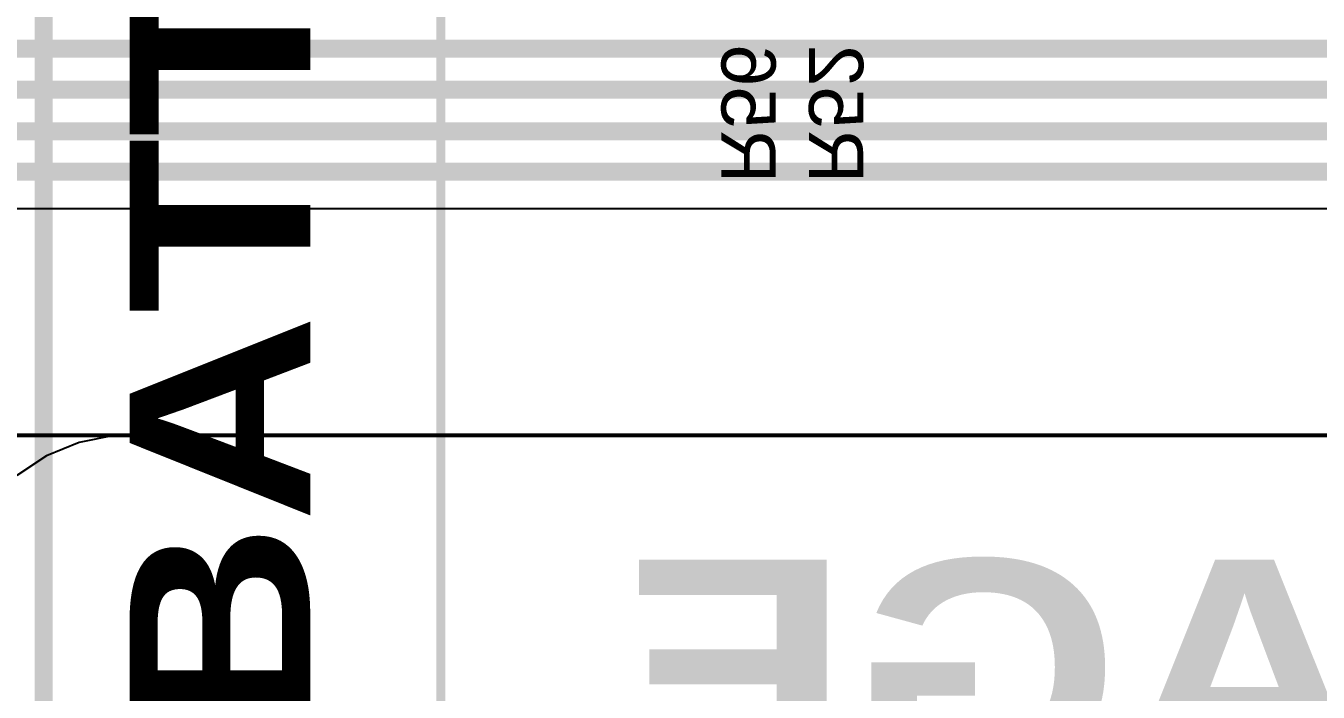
# Model space of a CAD drawing. Header units: inches. Extents: x 0 to 198, y 0 to 199.
# Drawn here: x 1.261 to 1.977, y 1.038 to 1.407 of the extents above; entities that cross this region are included whole.
import ezdxf

# ---------------------------------------------------------------- set-up
doc = ezdxf.new("R2010")
doc.units = ezdxf.units.IN
doc.header["$MEASUREMENT"] = 0
for name, color, linetype in [('Bottom Layer', 5, 'Continuous'), ('Bottom Overlay', 54, 'Continuous'), ('Layer 1', 16, 'Continuous'), ('Layer 2', 76, 'Continuous'), ('Top Layer', 1, 'Continuous'), ('Top Overlay', 2, 'Continuous')]:
    doc.layers.add(name, color=color, linetype=linetype)
doc.styles.add('Arial', font='', dxfattribs={"height": 0.2})
doc.styles.add('Arial Black', font='', dxfattribs={"height": 0.2})
doc.styles.add('Arial Black_Bold', font='', dxfattribs={"height": 0.2})
doc.styles.get('Arial').set_extended_font_data('Arial')
doc.styles.get('Arial Black').set_extended_font_data('Arial Black')
doc.styles.get('Arial Black_Bold').set_extended_font_data('Arial Black', bold=True)

# ---------------------------------------------------------------- blocks, each defined once
blk = doc.blocks.new('BH_18650_B1BA002_19')
at = {"layer": 'Top Overlay'}
blk.add_lwpolyline([(0.25002, -1.5175, 0.01, 0.01, 0), (0.25002, 1.5175, 0.01, 0.01, 0)], format="xyseb", dxfattribs=at)
blk = doc.blocks.new('G5RL_1A_E_HR_DC5_217')
at = {"layer": 'Top Overlay'}
blk.add_lwpolyline([(0.55905, -0.24879, 0.005, 0.005, 0), (-0.58268, -0.24879, 0.005, 0.005, 0)], format="xyseb", dxfattribs=at)

msp = doc.modelspace()

# ---------------------------------------------------------------- linework, layer by layer
at = {"layer": 'Bottom Layer'}
for p, q in [((1.18948, 1.30606), (3.22866, 1.30606)), ((1.3102, 1.18052), (1.29097, 1.17669)), ((1.32, 1.181), (1.3102, 1.18052)), ((4.03452, 1.181), (1.32, 1.181)), ((1.32, 1.181), (1.32, 1.181)), ((1.29097, 1.17669), (1.27286, 1.16919)), ((1.27286, 1.16919), (1.25656, 1.1583))]:
    msp.add_line(p, q, dxfattribs=at)
for points in [[(0.98864, 1.39449, 0.01, 0.01, 0), (3.18985, 1.39449, 0.01, 0.01, 0)], [(1.03885, 1.37186, 0.01, 0.01, 0), (3.19908, 1.37186, 0.01, 0.01, 0)], [(1.08846, 1.34884, 0.01, 0.01, 0), (3.217, 1.34884, 0.01, 0.01, 0)], [(1.18104, 1.32645, 0.01, 0.01, 0), (3.22866, 1.32645, 0.01, 0.01, 0)]]:
    msp.add_lwpolyline(points, format="xyseb", dxfattribs=at)
at = {"layer": 'Layer 1'}
for p, q in [((1.3102, 1.18052), (1.29097, 1.17669)), ((1.32, 1.181), (1.3102, 1.18052)), ((4.03452, 1.181), (1.32, 1.181)), ((1.32, 1.181), (1.32, 1.181)), ((1.29097, 1.17669), (1.27286, 1.16919)), ((1.27286, 1.16919), (1.25656, 1.1583))]:
    msp.add_line(p, q, dxfattribs=at)
at = {"layer": 'Layer 2'}
msp.add_line((5.58, 1.18), (0.46584, 1.18), dxfattribs=at)
at = {"layer": 'Top Layer'}
for p, q in [((1.891, 1.181), (0.9396, 1.181)), ((4.555, 1.181), (1.891, 1.181))]:
    msp.add_line(p, q, dxfattribs=at)

# ---------------------------------------------------------------- block references
msp.add_blockref('BH_18650_B1BA002_19', (1.02138, 2.36441))
at = {"rotation": 270}
msp.add_blockref('G5RL_1A_E_HR_DC5_217', (1.73993, 1.08147), dxfattribs=at)

# ---------------------------------------------------------------- texts
at = {"layer": 'Bottom Overlay', "text_generation_flag": 2}
for s, height, rotation, style, p in [('R56', 0.03, 270, 'Arial', (1.64653, 1.32001)), ('R52', 0.03, 270, 'Arial', (1.695, 1.32001)), ('HIGH VOLTAGE', 0.12, 360, 'Arial Black', (3.04991, 0.99172))]:
    msp.add_text(s, height=height, rotation=rotation, dxfattribs=dict(at, style=style)).set_placement(p)
at = {"layer": 'Top Overlay', "style": 'Arial Black_Bold'}
msp.add_text('BATTERY', height=0.1, rotation=90, dxfattribs=at).set_placement((1.41889, 1.01681))

doc.saveas('drawing.dxf')
